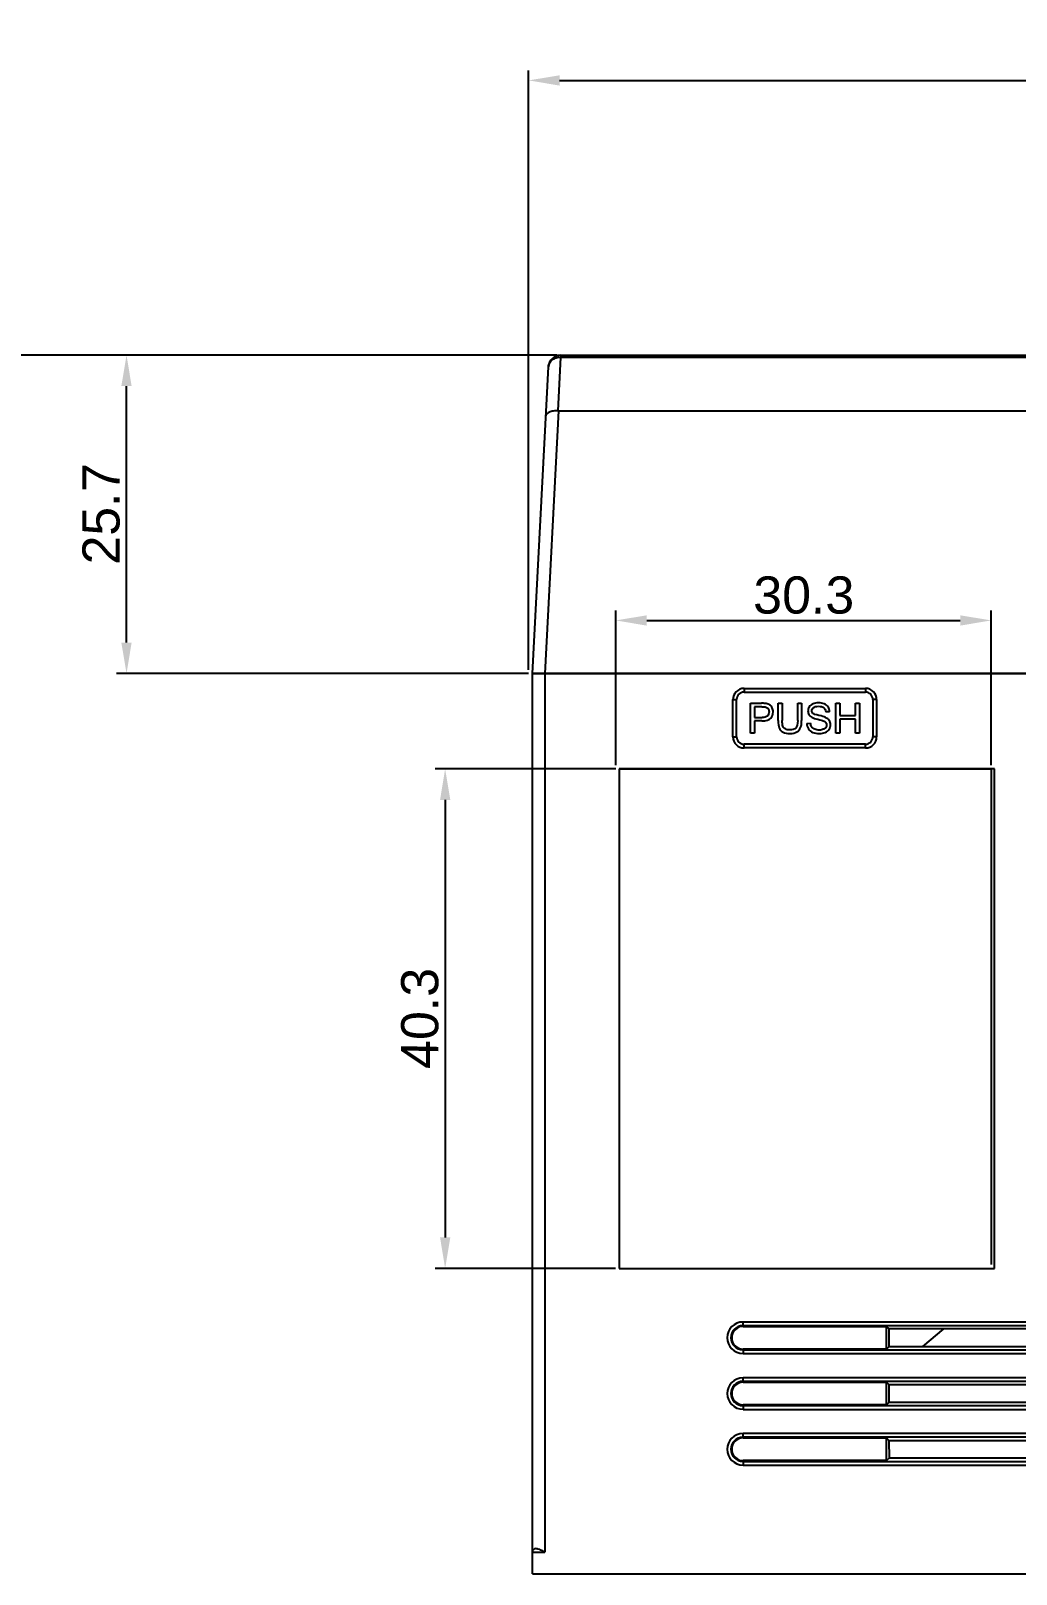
# Model space of a CAD drawing. Header units: millimetres. Extents: x 509 to 2449, y -194 to 649.
# Drawn here: x 2017.7 to 2097.2, y 409.1 to 533.6 of the extents above; entities that cross this region are included whole.
import ezdxf

# ---------------------------------------------------------------- set-up
doc = ezdxf.new("R2010")
doc.units = ezdxf.units.MM
doc.header["$PDMODE"] = 3
doc.header["$PDSIZE"] = 0.7
doc.layers.get('0').update_dxf_attribs({"linetype": 'CONTINUOUS'})
doc.layers.get('Defpoints').update_dxf_attribs({"linetype": 'CONTINUOUS'})
doc.layers.add('Dim', color=1, linetype='CONTINUOUS')
doc.layers.add('SU', color=7, linetype='CONTINUOUS')
doc.styles.add('OMI-1', font='arial.ttf', dxfattribs={"oblique": 1, "height": 3})
doc.dimstyles.new('1', dxfattribs={"dimtxt": 5, "dimasz": 2.5, "dimexe": 0.8, "dimexo": 0.3, "dimgap": 0.5, "dimtad": 1, "dimtoh": 1, "dimdec": 1, "dimzin": 0, "dimdsep": 46, "dimtxsty": 'OMI-1', "dimcen": 0, "dimclrd": 256, "dimclre": 256, "dimclrt": 256, "dimadec": 0, "dimazin": 0, "dimtfac": 0.8, "dimtdec": 1, "dimtix": 1, "dimtmove": 0, "dimatfit": 3, "dimfxl": 1, "dimtolj": 1, "dimtzin": 0, "dimarcsym": 0})

# ---------------------------------------------------------------- blocks, each defined once
blk = doc.blocks.new('*D4071')
at = {"layer": 'Defpoints', "color": 0}
for p in [(2002.74, 507.43), (2060.45, 507.43), (1999.34, 353.38)]:
    blk.add_point(p, dxfattribs=at)
at = {"layer": 'Dim', "lineweight": -2}
for p, q in [((2060.15, 507.43), (2001.94, 507.43)), ((2002.74, 355.88), (2002.74, 504.93)), ((1999.64, 353.38), (2003.54, 353.38))]:
    blk.add_line(p, q, dxfattribs=at)
at = {"layer": 'Dim'}
for points in [[(2003.16, 504.93), (2002.32, 504.93), (2002.74, 507.43)], [(2002.32, 355.88), (2003.16, 355.88), (2002.74, 353.38)]]:
    blk.add_solid(points, dxfattribs=at)
at = {"layer": 'Dim', "insert": (2000.71, 430.4), "char_height": 3, "attachment_point": 5, "rotation": 90, "style": 'OMI-1'}
blk.add_mtext('\\A1;154.0', dxfattribs=at)
blk = doc.blocks.new('*D4073')
at = {"layer": 'Defpoints', "color": 0}
for p in [(2025.4, 507.43), (2038.56, 507.43), (2058.15, 481.73)]:
    blk.add_point(p, dxfattribs=at)
at = {"layer": 'Dim', "lineweight": -2}
for p, q in [((2038.26, 507.43), (2024.6, 507.43)), ((2025.4, 484.23), (2025.4, 504.93)), ((2057.85, 481.73), (2024.6, 481.73))]:
    blk.add_line(p, q, dxfattribs=at)
at = {"layer": 'Dim'}
for points in [[(2025.81, 504.93), (2024.98, 504.93), (2025.4, 507.43)], [(2024.98, 484.23), (2025.81, 484.23), (2025.4, 481.73)]]:
    blk.add_solid(points, dxfattribs=at)
at = {"layer": 'Dim', "insert": (2023.36, 494.58), "char_height": 3, "attachment_point": 5, "rotation": 90, "style": 'OMI-1'}
blk.add_mtext('\\A1;25.7', dxfattribs=at)
blk = doc.blocks.new('*D4089')
at = {"layer": 'Defpoints', "color": 0}
for p in [(2249.39, 529.6), (2057.85, 481.73), (2249.39, 443.63)]:
    blk.add_point(p, dxfattribs=at)
at = {"layer": 'Dim', "lineweight": -2}
for p, q in [((2057.85, 482.03), (2057.85, 530.4)), ((2060.35, 529.6), (2246.89, 529.6)), ((2249.39, 443.93), (2249.39, 530.4))]:
    blk.add_line(p, q, dxfattribs=at)
at = {"layer": 'Dim'}
for points in [[(2060.35, 530.01), (2060.35, 529.18), (2057.85, 529.6)], [(2246.89, 529.18), (2246.89, 530.01), (2249.39, 529.6)]]:
    blk.add_solid(points, dxfattribs=at)
at = {"layer": 'Dim', "insert": (2153.62, 531.63), "char_height": 3, "attachment_point": 5, "style": 'OMI-1'}
blk.add_mtext('\\A1;191.5', dxfattribs=at)
blk = doc.blocks.new('*D4096')
at = {"layer": 'Defpoints', "color": 0}
for p in [(2065.18, 474.03), (2051.11, 433.73), (2065.15, 433.73)]:
    blk.add_point(p, dxfattribs=at)
at = {"layer": 'Dim', "lineweight": -2}
for p, q in [((2064.88, 474.03), (2050.31, 474.03)), ((2051.11, 471.53), (2051.11, 436.23)), ((2064.85, 433.73), (2050.31, 433.73))]:
    blk.add_line(p, q, dxfattribs=at)
at = {"layer": 'Dim'}
for points in [[(2051.53, 471.53), (2050.7, 471.53), (2051.11, 474.03)], [(2050.7, 436.23), (2051.53, 436.23), (2051.11, 433.73)]]:
    blk.add_solid(points, dxfattribs=at)
at = {"layer": 'Dim', "insert": (2049.08, 453.88), "char_height": 3, "attachment_point": 5, "rotation": 90, "style": 'OMI-1'}
blk.add_mtext('\\A1;40.3', dxfattribs=at)
blk = doc.blocks.new('*D4099')
at = {"layer": 'Defpoints', "color": 0}
for p in [(2095.18, 486.02), (2064.88, 474.03), (2095.18, 474.03)]:
    blk.add_point(p, dxfattribs=at)
at = {"layer": 'Dim', "lineweight": -2}
for p, q in [((2064.88, 474.33), (2064.88, 486.82)), ((2067.38, 486.02), (2092.68, 486.02)), ((2095.18, 474.33), (2095.18, 486.82))]:
    blk.add_line(p, q, dxfattribs=at)
at = {"layer": 'Dim'}
for points in [[(2067.38, 486.43), (2067.38, 485.6), (2064.88, 486.02)], [(2092.68, 485.6), (2092.68, 486.43), (2095.18, 486.02)]]:
    blk.add_solid(points, dxfattribs=at)
at = {"layer": 'Dim', "insert": (2080.03, 488.05), "char_height": 3, "attachment_point": 5, "style": 'OMI-1'}
blk.add_mtext('\\A1;30.3', dxfattribs=at)

msp = doc.modelspace()

# ---------------------------------------------------------------- linework, layer by layer
at = {"color": 7, "linetype": 'Continuous'}
for p, q in [((2060.22, 502.94), (2060.45, 507.26)), ((2060.45, 507.43), (2112.59, 507.43)), ((2060.45, 507.26), (2112.59, 507.26)), ((2058.15, 481.73), (2059.45, 506.48)), ((2060.26, 502.93), (2059.15, 481.73)), ((2060.26, 502.93), (2144.25, 502.93)), ((2058.15, 409.08), (2058.15, 481.73)), ((2058.15, 481.73), (2232.15, 481.73)), ((2059.15, 481.73), (2059.15, 410.83)), ((2074.33, 476.63), (2074.33, 479.63)), ((2074.33, 479.63), (2074.63, 479.63)), ((2074.63, 476.63), (2074.63, 479.63)), ((2075.23, 480.53), (2075.23, 480.23)), ((2075.23, 480.53), (2085.03, 480.53)), ((2075.23, 480.23), (2085.03, 480.23)), ((2085.03, 480.53), (2085.03, 480.23)), ((2085.63, 479.63), (2085.63, 476.63)), ((2085.93, 479.63), (2085.63, 479.63)), ((2085.93, 479.63), (2085.93, 476.63)), ((2075.75, 476.93), (2075.75, 479.33)), ((2075.75, 479.33), (2076.65, 479.33)), ((2076.07, 479.05), (2076.07, 478.19)), ((2076.68, 479.05), (2076.07, 479.05)), ((2077.99, 477.94), (2077.99, 479.33)), ((2077.99, 479.33), (2078.31, 479.33)), ((2078.31, 479.33), (2078.31, 477.94)), ((2079.56, 477.94), (2079.56, 479.33)), ((2079.56, 479.33), (2079.88, 479.33)), ((2079.88, 479.33), (2079.88, 477.94)), ((2082.14, 478.65), (2081.83, 478.63)), ((2082.65, 476.93), (2082.65, 479.33)), ((2082.65, 479.33), (2082.97, 479.33)), ((2082.97, 479.33), (2082.97, 478.34)), ((2082.97, 478.34), (2084.22, 478.34)), ((2084.22, 478.34), (2084.22, 479.33)), ((2084.22, 479.33), (2084.54, 479.33)), ((2084.54, 479.33), (2084.54, 476.93)), ((2076.07, 478.19), (2076.69, 478.19)), ((2076.07, 477.91), (2076.07, 476.93)), ((2076.68, 477.91), (2076.07, 477.91)), ((2080.3, 477.7), (2080.6, 477.73)), ((2082.97, 478.06), (2082.97, 476.93)), ((2084.22, 478.06), (2082.97, 478.06)), ((2084.22, 476.93), (2084.22, 478.06)), ((2074.33, 476.63), (2074.63, 476.63)), ((2075.23, 475.73), (2075.23, 476.03)), ((2085.03, 476.03), (2075.23, 476.03)), ((2076.07, 476.93), (2075.75, 476.93)), ((2082.97, 476.93), (2082.65, 476.93)), ((2084.54, 476.93), (2084.22, 476.93)), ((2085.03, 475.73), (2085.03, 476.03)), ((2085.93, 476.63), (2085.63, 476.63)), ((2085.03, 475.73), (2075.23, 475.73)), ((2065.15, 474.03), (2065.15, 433.73)), ((2095.45, 474.03), (2065.15, 474.03)), ((2065.18, 474.03), (2095.18, 474.03)), ((2095.18, 474.03), (2095.18, 434.03)), ((2095.45, 433.73), (2095.45, 474.03)), ((2065.15, 433.73), (2095.45, 433.73)), ((2075.15, 429.04), (2075.15, 429.4)), ((2215.15, 429.4), (2075.15, 429.4)), ((2215.15, 429.1), (2075.15, 429.1)), ((2075.15, 429.04), (2086.74, 429.04)), ((2086.74, 427.22), (2086.74, 429.04)), ((2086.94, 428.84), (2086.74, 429.04)), ((2086.94, 427.42), (2086.94, 428.84)), ((2101.86, 428.84), (2086.94, 428.84)), ((2089.66, 427.42), (2091.35, 428.84)), ((2075.15, 427.22), (2075.15, 426.85)), ((2086.74, 427.22), (2075.15, 427.22)), ((2086.94, 427.42), (2086.74, 427.22)), ((2086.94, 427.42), (2101.86, 427.42)), ((2075.15, 427.15), (2215.15, 427.15)), ((2075.15, 426.85), (2215.15, 426.85)), ((2075.15, 424.54), (2075.15, 424.9)), ((2215.15, 424.9), (2075.15, 424.9)), ((2215.15, 424.6), (2075.15, 424.6)), ((2075.15, 424.54), (2086.74, 424.54)), ((2086.74, 422.72), (2086.74, 424.54)), ((2086.95, 424.33), (2086.74, 424.54)), ((2086.95, 422.93), (2086.95, 424.33)), ((2101.85, 424.33), (2086.95, 424.33)), ((2075.15, 422.72), (2075.15, 422.35)), ((2086.74, 422.72), (2075.15, 422.72)), ((2075.15, 422.65), (2215.15, 422.65)), ((2075.15, 422.35), (2215.15, 422.35)), ((2086.95, 422.93), (2086.74, 422.72)), ((2086.95, 422.93), (2101.85, 422.93)), ((2075.15, 420.04), (2075.15, 420.4)), ((2215.15, 420.4), (2075.15, 420.4)), ((2215.15, 420.1), (2075.15, 420.1)), ((2075.15, 420.04), (2086.74, 420.04)), ((2086.74, 418.22), (2086.74, 420.04)), ((2086.95, 419.82), (2086.74, 420.04)), ((2086.96, 418.44), (2086.95, 419.82)), ((2101.85, 419.82), (2086.95, 419.82)), ((2075.15, 418.22), (2075.15, 417.85)), ((2086.74, 418.22), (2075.15, 418.22)), ((2075.15, 418.15), (2215.15, 418.15)), ((2075.15, 417.85), (2215.15, 417.85)), ((2086.96, 418.44), (2086.74, 418.22)), ((2086.96, 418.44), (2101.84, 418.44)), ((2058.15, 410.83), (2059.15, 410.83)), ((2058.15, 409.08), (2232.15, 409.08))]:
    msp.add_line(p, q, dxfattribs=at)
for centre, radius, start, end in [((2060.45, 506.43), 1, 90, 177), ((2075.23, 479.63), 0.9, 90, 180), ((2075.23, 479.63), 0.6, 90, 180), ((2085.03, 479.63), 0.9, 0, 90), ((2085.03, 479.63), 0.6, 0, 90), ((2075.23, 476.63), 0.9, 180, 270), ((2075.23, 476.63), 0.6, 180, 270), ((2085.03, 476.63), 0.9, 270, 0), ((2085.03, 476.63), 0.6, 270, 0), ((2075.15, 428.13), 1.27, 90, 270), ((2075.15, 428.13), 0.976, 90, 270), ((2075.15, 428.13), 0.913, 90, 270), ((2075.15, 423.63), 1.27, 90, 270), ((2075.15, 423.63), 0.976, 90, 270), ((2075.15, 423.63), 0.913, 90, 270), ((2075.15, 419.13), 1.27, 90, 270), ((2075.15, 419.13), 0.976, 90, 270), ((2075.15, 419.13), 0.913, 90, 270), ((2058.45, 410.83), 0.3, 91.3574, 180)]:
    msp.add_arc(centre, radius, start, end, dxfattribs=at)
msp.add_ellipse((2060.31, 503.93), major_axis=(0.746, 0.708), ratio=0.946369, start_param=-2.392797, end_param=-2.357564, dxfattribs=at)
for points, knots in [([(2059.45, 506.48), (2059.45, 506.59), (2059.52, 506.81), (2059.75, 507.07), (2060.07, 507.23), (2060.32, 507.27), (2060.45, 507.26)], [0, 0, 0, 0, 0.228055, 0.469086, 0.728089, 1, 1, 1, 1]), ([(2060.45, 507.43), (2060.45, 507.43), (2060.45, 507.42), (2060.45, 507.42), (2060.45, 507.4), (2060.45, 507.37), (2060.45, 507.33), (2060.45, 507.29), (2060.45, 507.26)], [0, 0, 0, 0, 0.016954, 0.066091, 0.147259, 0.259837, 0.575099, 1, 1, 1, 1]), ([(2060.22, 502.94), (2060.1, 502.94), (2059.91, 502.93), (2059.67, 502.88), (2059.45, 502.81), (2059.25, 502.67), (2059.24, 502.54)], [0, 0, 0, 0, 0.343767, 0.49887, 0.637034, 1, 1, 1, 1]), ([(2058.44, 411.13), (2058.5, 411.13), (2058.61, 411.1), (2058.85, 410.99), (2059.03, 410.9), (2059.15, 410.83)], [0, 0, 0, 0, 0.214436, 0.461602, 1, 1, 1, 1])]:
    msp.add_open_spline(points, degree=3, knots=knots, dxfattribs=at)
for points in [[(2077.02, 479.31), (2076.93, 479.32), (2076.81, 479.33), (2076.65, 479.33)], [(2076.68, 479.05), (2076.83, 479.05), (2076.92, 479.04), (2076.98, 479.02)], [(2077.12, 478.3), (2077.04, 478.23), (2076.89, 478.19), (2076.69, 478.19)], [(2076.98, 479.02), (2077.06, 479), (2077.13, 478.96), (2077.18, 478.88)], [(2077.32, 479.19), (2077.24, 479.25), (2077.14, 479.29), (2077.02, 479.31)], [(2077.25, 478.63), (2077.25, 478.49), (2077.21, 478.38), (2077.12, 478.3)], [(2077.18, 478.88), (2077.23, 478.81), (2077.25, 478.73), (2077.25, 478.63)], [(2077.51, 478.96), (2077.46, 479.06), (2077.39, 479.14), (2077.32, 479.19)], [(2077.39, 478.12), (2077.52, 478.26), (2077.58, 478.43), (2077.58, 478.64)], [(2077.58, 478.64), (2077.58, 478.75), (2077.56, 478.86), (2077.51, 478.96)], [(2080.49, 479.05), (2080.43, 478.94), (2080.39, 478.83), (2080.39, 478.71)], [(2080.39, 478.71), (2080.39, 478.6), (2080.42, 478.5), (2080.47, 478.41)], [(2080.47, 478.41), (2080.53, 478.32), (2080.62, 478.25), (2080.73, 478.19)], [(2080.8, 479.29), (2080.66, 479.23), (2080.56, 479.15), (2080.49, 479.05)], [(2080.7, 478.73), (2080.7, 478.83), (2080.74, 478.91), (2080.83, 478.98)], [(2080.79, 478.52), (2080.73, 478.57), (2080.7, 478.64), (2080.7, 478.73)], [(2081.27, 478.35), (2081.01, 478.4), (2080.85, 478.46), (2080.79, 478.52)], [(2081.24, 479.37), (2081.07, 479.37), (2080.93, 479.34), (2080.8, 479.29)], [(2080.83, 478.98), (2080.92, 479.05), (2081.06, 479.09), (2081.25, 479.09)], [(2081.71, 479.28), (2081.57, 479.34), (2081.41, 479.37), (2081.24, 479.37)], [(2081.25, 479.09), (2081.43, 479.09), (2081.57, 479.05), (2081.67, 478.97)], [(2081.8, 478.19), (2081.7, 478.24), (2081.53, 478.29), (2081.27, 478.35)], [(2081.67, 478.97), (2081.76, 478.9), (2081.82, 478.78), (2081.83, 478.63)], [(2082.02, 479.03), (2081.95, 479.14), (2081.84, 479.23), (2081.71, 479.28)], [(2082.14, 478.65), (2082.13, 478.79), (2082.09, 478.92), (2082.02, 479.03)], [(2076.68, 477.91), (2077.02, 477.91), (2077.26, 477.98), (2077.39, 478.12)], [(2077.99, 477.94), (2077.99, 477.69), (2078.02, 477.49), (2078.08, 477.34)], [(2078.08, 477.34), (2078.14, 477.19), (2078.24, 477.08), (2078.39, 477)], [(2078.37, 477.48), (2078.33, 477.58), (2078.31, 477.74), (2078.31, 477.94)], [(2078.57, 477.26), (2078.47, 477.31), (2078.4, 477.39), (2078.37, 477.48)], [(2078.39, 477), (2078.53, 476.93), (2078.71, 476.89), (2078.94, 476.89)], [(2078.91, 477.18), (2078.77, 477.18), (2078.66, 477.2), (2078.57, 477.26)], [(2079.41, 477.33), (2079.31, 477.23), (2079.14, 477.18), (2078.91, 477.18)], [(2078.94, 476.89), (2079.17, 476.89), (2079.36, 476.93), (2079.5, 477.02)], [(2079.56, 477.94), (2079.56, 477.64), (2079.51, 477.44), (2079.41, 477.33)], [(2079.5, 477.02), (2079.64, 477.11), (2079.74, 477.23), (2079.8, 477.37)], [(2079.8, 477.37), (2079.85, 477.51), (2079.88, 477.7), (2079.88, 477.94)], [(2080.3, 477.7), (2080.3, 477.54), (2080.35, 477.4), (2080.43, 477.27)], [(2080.43, 477.27), (2080.51, 477.14), (2080.63, 477.05), (2080.78, 476.98)], [(2080.7, 477.43), (2080.64, 477.51), (2080.61, 477.61), (2080.6, 477.73)], [(2080.94, 477.24), (2080.83, 477.29), (2080.75, 477.35), (2080.7, 477.43)], [(2080.73, 478.19), (2080.82, 478.14), (2080.97, 478.09), (2081.19, 478.04)], [(2081.31, 477.17), (2081.17, 477.17), (2081.05, 477.2), (2080.94, 477.24)], [(2081.19, 478.04), (2081.41, 477.98), (2081.56, 477.94), (2081.62, 477.92)], [(2081.63, 477.23), (2081.54, 477.19), (2081.43, 477.17), (2081.31, 477.17)], [(2081.62, 477.92), (2081.72, 477.88), (2081.79, 477.83), (2081.84, 477.78)], [(2081.83, 477.38), (2081.79, 477.31), (2081.72, 477.26), (2081.63, 477.23)], [(2081.78, 476.98), (2081.92, 477.04), (2082.03, 477.13), (2082.1, 477.25)], [(2082.11, 477.95), (2082.04, 478.05), (2081.94, 478.13), (2081.8, 478.19)], [(2081.9, 477.58), (2081.9, 477.51), (2081.88, 477.44), (2081.83, 477.38)], [(2081.84, 477.78), (2081.88, 477.72), (2081.9, 477.66), (2081.9, 477.58)], [(2082.1, 477.25), (2082.17, 477.36), (2082.21, 477.48), (2082.21, 477.61)], [(2082.21, 477.61), (2082.21, 477.74), (2082.18, 477.85), (2082.11, 477.95)], [(2080.78, 476.98), (2080.92, 476.92), (2081.1, 476.89), (2081.32, 476.89)], [(2081.32, 476.89), (2081.49, 476.89), (2081.65, 476.92), (2081.78, 476.98)]]:
    msp.add_open_spline(points, degree=3, dxfattribs=at)
at = {"layer": 'SU', "color": 7, "linetype": 'Continuous'}
msp.add_line((2232.15, 481.73), (2058.15, 481.73), dxfattribs=at)

# ---------------------------------------------------------------- dimensions: what is measured, and where the dimension line sits
at = {"layer": 'Dim'}
for base, p1, p2, picture, middle in [((2249.39, 529.6), (2057.85, 481.73), (2249.39, 443.63), '*D4089', (2153.62, 531.63)), ((2095.18, 486.02), (2064.88, 474.03), (2095.18, 474.03), '*D4099', (2080.03, 488.05))]:
    dim = msp.add_linear_dim(base=base, p1=p1, p2=p2, dimstyle='1', dxfattribs=at)
    dim.commit()
    dim.dimension.update_dxf_attribs({"geometry": picture, "text_midpoint": middle})
for base, p1, p2, picture, middle in [((2002.73948, 507.42839), (1999.33685, 353.37844), (2060.44562, 507.42839), '*D4071', (2000.70776, 430.40341)), ((2025.4, 507.43), (2058.15, 481.73), (2038.56, 507.43), '*D4073', (2023.36, 494.58)), ((2051.11, 433.73), (2065.18, 474.03), (2065.15, 433.73), '*D4096', (2049.08, 453.88))]:
    dim = msp.add_linear_dim(base=base, p1=p1, p2=p2, angle=90, dimstyle='1', dxfattribs=at)
    dim.commit()
    dim.dimension.update_dxf_attribs({"geometry": picture, "text_midpoint": middle})

doc.saveas('drawing.dxf')
